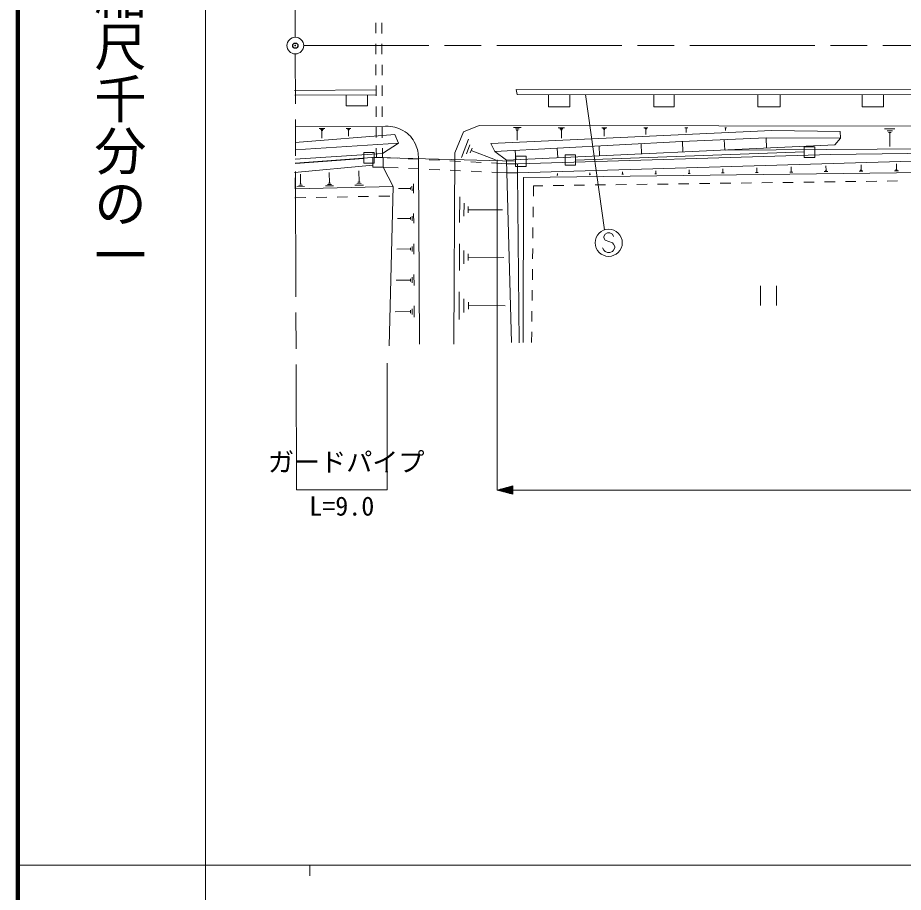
# Model space of a CAD drawing. Units: millimetres, scale not verified. Extents: x 40000 to 680000, y 20000 to 380000.
# Drawn here: x 40000 to 124866, y 202409 to 286251 of the extents above; entities that cross this region are included whole.
import ezdxf
from ezdxf.enums import TextEntityAlignment as Align

# ---------------------------------------------------------------- set-up
doc = ezdxf.new("R2010")
doc.units = ezdxf.units.MM
doc.header["$LTSCALE"] = 1000
doc.header["$PDMODE"] = 32
doc.header["$PDSIZE"] = 500
doc.linetypes.add('CHAIN', pattern=[18.5, 12, -1.5, 3.5, -1.5])
for name, color, linetype, lineweight in [('M-BGD', 7, 'Continuous', 13), ('M-BMK', 2, 'CHAIN', 13), ('M-BMK-ROW', 30, 'Continuous', 13), ('M-BMK-SRVR', 3, 'Continuous', 13), ('M-STR-HTXT', 7, 'Continuous', 13), ('M-STR-STRC', 7, 'Continuous', 13), ('M-STR-STRD', 7, 'Continuous', 13), ('M-TTL', 2, 'Continuous', 140), ('M-TTL-BAND', 7, 'Continuous', 13)]:
    doc.layers.add(name, color=color, linetype=linetype, lineweight=lineweight)
doc.layers.add('M-OTRS', color=6, linetype='Continuous')
doc.styles.add('@ＭＳ ゴシック', font='')
doc.styles.add('ＭＳ ゴシック', font='')
doc.styles.get('@ＭＳ ゴシック').set_extended_font_data('@MS Gothic')
doc.styles.get('ＭＳ ゴシック').set_extended_font_data('MS Gothic')

msp = doc.modelspace()

# ---------------------------------------------------------------- linework, layer by layer
at = {"layer": 'M-BGD'}
for p, q in [((74308, 285754), (74313, 284754)), ((74898, 284748), (74893, 285748)), ((74317, 283754), (74322, 282754)), ((74906, 282748), (74902, 283748)), ((74327, 281754), (74332, 280754)), ((74915, 280748), (74911, 281748)), ((74337, 279754), (74342, 278754)), ((74924, 278748), (74919, 279748)), ((74347, 277754), (74352, 276754)), ((74932, 276748), (74928, 277748)), ((75251, 275857), (66579, 275800)), ((68878, 275615), (69431, 275619)), ((69017, 275524), (69293, 275526)), ((69086, 275432), (69225, 275433)), ((69156, 275433), (69160, 274696)), ((71485, 275632), (71928, 275635)), ((71597, 275559), (71818, 275561)), ((71652, 275486), (71763, 275486)), ((71708, 275486), (71712, 274896)), ((74357, 275754), (74362, 274754)), ((74941, 274748), (74937, 275748)), ((112284, 275434), (85350, 274178)), ((87508, 275711), (88237, 275710)), ((87690, 275590), (88055, 275589)), ((87781, 275468), (87963, 275468)), ((87872, 275468), (87871, 274496)), ((91798, 275706), (92405, 275705)), ((91950, 275604), (92253, 275604)), ((92025, 275503), (92177, 275503)), ((92101, 275503), (92100, 274693)), ((95964, 275700), (96454, 275699)), ((96087, 275618), (96331, 275618)), ((96148, 275537), (96270, 275537)), ((96209, 275537), (96208, 274884)), ((100011, 275695), (100386, 275694)), ((100105, 275632), (100292, 275632)), ((100151, 275570), (100245, 275570)), ((100198, 275570), (100198, 275070)), ((103941, 275690), (104204, 275689)), ((104073, 275689), (104072, 275251)), ((107759, 275685), (107914, 275684)), ((107836, 275684), (107836, 275426)), ((118830, 275330), (112284, 275434)), ((118848, 274717), (118830, 275330)), ((123068, 275582), (124069, 275582)), ((123318, 275415), (123819, 275415)), ((123443, 275248), (123694, 275248)), ((123569, 275248), (123569, 273914)), ((66583, 273599), (76501, 274216)), ((82543, 272857), (83200, 274610)), ((85350, 274178), (85723, 273409)), ((99783, 273197), (99738, 274172)), ((103754, 273380), (103707, 274388)), ((107750, 273564), (107704, 274562)), ((111772, 273749), (111727, 274738)), ((118307, 274050), (118848, 274717)), ((74367, 273754), (74372, 272867)), ((74949, 272859), (74945, 273748)), ((83000, 273186), (83328, 274063)), ((83374, 273296), (83538, 273734)), ((83456, 273515), (85794, 272639)), ((85723, 273409), (86827, 272600)), ((86827, 272600), (118307, 274050)), ((87728, 272642), (87688, 273516)), ((91749, 272827), (91708, 273735)), ((95749, 273011), (95706, 273953)), ((75015, 272858), (76431, 272785)), ((77430, 272734), (78429, 272683)), ((78411, 272695), (78508, 254949)), ((79428, 272632), (80426, 272580)), ((81425, 272529), (82424, 272478)), ((83422, 272426), (84421, 272375)), ((87306, 255107), (86827, 272600)), ((137480, 272826), (87892, 271393)), ((66529, 271421), (74038, 272101)), ((72712, 270475), (72685, 271581)), ((75981, 270079), (75024, 271918)), ((75024, 271918), (76447, 271852)), ((77446, 271807), (78445, 271761)), ((79444, 271715), (80443, 271669)), ((81442, 271623), (82441, 271578)), ((85420, 272324), (86836, 272251)), ((88475, 270924), (170370, 271970)), ((101142, 271286), (101138, 271573)), ((104344, 271327), (104340, 271664)), ((107577, 271368), (107572, 271757)), ((110842, 271410), (110836, 271850)), ((114137, 271452), (114131, 271945)), ((117504, 271604), (117422, 271603)), ((117463, 271603), (117457, 272040)), ((120912, 271598), (120733, 271596)), ((120867, 271657), (120777, 271656)), ((120822, 271657), (120816, 272136)), ((124410, 271583), (124019, 271578)), ((124312, 271647), (124116, 271644)), ((124262, 271712), (124164, 271710)), ((124213, 271711), (124206, 272233)), ((67113, 270298), (67089, 271254)), ((69884, 270386), (69859, 271416)), ((83440, 271532), (84439, 271486)), ((85438, 271440), (86860, 271375)), ((87892, 271393), (88043, 255085)), ((88453, 255114), (88475, 270924)), ((91758, 271166), (91675, 271165)), ((91717, 271165), (91715, 271303)), ((94884, 271206), (94772, 271204)), ((94828, 271205), (94826, 271392)), ((98041, 271246), (97899, 271244)), ((97970, 271245), (97967, 271482)), ((101228, 271287), (101056, 271285)), ((104446, 271328), (104243, 271325)), ((107694, 271369), (107461, 271366)), ((110974, 271411), (110709, 271408)), ((114285, 271454), (113989, 271450)), ((117628, 271496), (117300, 271492)), ((117545, 271550), (117382, 271548)), ((121003, 271539), (120644, 271535)), ((67477, 270068), (66761, 270051)), ((67295, 270183), (66937, 270175)), ((67203, 270301), (67023, 270296)), ((70277, 270138), (69504, 270119)), ((70081, 270262), (69694, 270252)), ((69981, 270388), (69788, 270383)), ((73134, 270209), (72305, 270188)), ((72923, 270342), (72509, 270332)), ((72816, 270478), (72609, 270472)), ((75603, 254799), (75981, 270079)), ((77640, 269880), (76476, 269874)), ((77639, 269989), (77640, 269771)), ((77784, 270099), (77787, 269662)), ((77929, 270318), (77933, 269445)), ((89429, 270135), (89417, 269131)), ((90327, 270147), (89429, 270135)), ((92326, 270174), (91326, 270160)), ((94326, 270200), (93326, 270187)), ((96326, 270227), (95326, 270214)), ((98326, 270254), (97326, 270241)), ((100326, 270281), (99326, 270267)), ((102325, 270307), (101326, 270294)), ((104325, 270334), (103325, 270321)), ((106325, 270361), (105325, 270348)), ((108325, 270388), (107325, 270374)), ((110325, 270414), (109325, 270401)), ((112325, 270441), (111325, 270428)), ((114324, 270468), (113324, 270455)), ((116324, 270495), (115324, 270481)), ((118324, 270521), (117324, 270508)), ((120324, 270548), (119324, 270535)), ((122324, 270575), (121324, 270562)), ((124323, 270602), (123324, 270588)), ((69611, 269040), (68612, 269021)), ((71611, 269076), (70611, 269058)), ((73611, 269113), (72611, 269095)), ((75669, 269151), (74611, 269132)), ((82349, 266616), (82363, 269077)), ((67612, 269003), (66554, 268983)), ((82763, 267229), (82770, 268459)), ((77943, 267471), (77948, 266546)), ((83175, 267534), (83178, 268149)), ((83176, 267842), (86458, 267824)), ((89405, 268132), (89393, 267132)), ((77638, 267007), (76405, 267000)), ((77637, 267122), (77638, 266891)), ((77790, 267239), (77793, 266776)), ((89381, 266132), (89369, 265132)), ((77635, 264082), (76333, 264075)), ((77635, 264204), (77636, 263960)), ((77797, 264327), (77799, 263839)), ((77958, 264572), (77963, 263595)), ((82324, 262020), (82338, 264571)), ((89357, 264132), (89345, 263132)), ((82753, 262656), (82760, 263931)), ((83180, 262972), (83183, 263610)), ((83181, 263291), (86582, 263272)), ((77974, 261622), (77979, 260592)), ((89333, 262132), (89321, 261132)), ((77633, 261105), (76259, 261098)), ((77632, 261234), (77633, 260976)), ((77803, 261364), (77806, 260848)), ((82298, 257332), (82313, 259975)), ((89309, 260132), (89297, 259132)), ((111194, 260534), (111194, 258671)), ((112718, 260534), (112718, 258671)), ((82742, 257991), (82750, 259312)), ((83185, 258318), (83188, 258979)), ((77630, 258075), (76184, 258067)), ((77630, 258210), (77631, 257939)), ((77810, 258347), (77812, 257805)), ((77989, 258619), (77995, 257534)), ((83186, 258649), (86709, 258629)), ((89285, 258132), (89273, 257132)), ((89261, 256132), (89249, 255129))]:
    msp.add_line(p, q, dxfattribs=at)
for points in [[(71485, 278837), (71485, 277806), (73517, 277806), (73517, 278845)], [(90874, 278899), (90874, 277721), (92906, 277721), (92906, 278897)], [(100965, 278890), (100949, 277721), (102896, 277721), (102896, 278889)], [(110940, 278882), (110940, 277721), (113056, 277721), (113055, 278880)], [(120930, 278874), (120930, 277721), (122962, 277721), (122962, 278872)], [(84218, 275916), (82715, 275312), (81886, 273292), (81785, 254944)], [(84218, 275916), (199094, 275764), (263214, 275728), (266500, 273336), (290217, 273137), (312875, 272515)], [(66575, 274294), (76125, 275041), (76501, 274216), (74947, 273228), (66604, 272684)], [(87963, 272243), (117906, 273140), (142611, 273464), (174014, 274594), (187796, 275779)], [(107822, 273567), (136882, 273759), (156065, 274442), (173952, 275110), (184187, 275469)], [(85723, 273409), (103636, 274385), (111727, 274738), (118848, 274717)], [(66600, 272311), (74372, 272867), (75015, 272858)], [(74039, 272843), (74041, 271932), (75024, 271918), (75015, 272858)], [(86860, 271375), (87892, 271393), (87892, 272251), (86836, 272251)], [(66574, 270910), (66592, 269846), (75981, 270079)]]:
    msp.add_lwpolyline(points, dxfattribs=at)
msp.add_open_spline([(75251, 275857), (75962, 275806), (76340, 275775), (76918, 275433), (77516, 275080), (77823, 274748), (78111, 274117), (78347, 273601), (78383, 273305), (78411, 272695)], degree=3, knots=[0, 0, 0, 0, 1, 1, 1, 2, 2, 2, 3, 3, 3, 3], dxfattribs=at)
at = {"layer": 'M-BMK'}
for p, q in [((66599, 284374), (66480, 335058)), ((67405, 283574), (163513, 283582)), ((66702, 240995), (66603, 282774))]:
    msp.add_line(p, q, dxfattribs=at)
at = {"layer": 'M-BMK-ROW'}
for p, q in [((74165, 273316), (73165, 273316)), ((73165, 273316), (73165, 272316)), ((74165, 272316), (74165, 273316)), ((93463, 272591), (115374, 273400)), ((116383, 273865), (115383, 273865)), ((115383, 273865), (115383, 272865)), ((116383, 272865), (116383, 273865)), ((66619, 272278), (73164, 272755)), ((74165, 272852), (87713, 272509)), ((88713, 272977), (87713, 272977)), ((87713, 272977), (87713, 271977)), ((88713, 271977), (88713, 272977)), ((93463, 273121), (92463, 273121)), ((92463, 273121), (92463, 272121)), ((93463, 272121), (93463, 273121)), ((115383, 272865), (116383, 272865)), ((73165, 272316), (74165, 272316)), ((87713, 271977), (88713, 271977)), ((92463, 272121), (93463, 272121))]:
    msp.add_line(p, q, dxfattribs=at)
at = {"layer": 'M-BMK-SRVR'}
msp.add_circle((66605, 283574), 800, dxfattribs=at)
at = {"layer": 'M-OTRS'}
msp.add_point((66605, 283574), dxfattribs=at)
at = {"layer": 'M-STR-HTXT'}
for p, q in [((85943, 272620), (85939, 240973)), ((75396, 253136), (75396, 240995)), ((85939, 240973), (87439, 241375)), ((87439, 241053), (86239, 241053)), ((86539, 241134), (87439, 241134)), ((87439, 241214), (86839, 241214)), ((87139, 241294), (87439, 241294)), ((87439, 240571), (87439, 241375)), ((66702, 240995), (75396, 240995)), ((85939, 240973), (87439, 240571)), ((85939, 240973), (87439, 240973)), ((87439, 240892), (86239, 240893)), ((86539, 240812), (87439, 240812)), ((87439, 240732), (86839, 240732)), ((87139, 240651), (87439, 240651)), ((87439, 240973), (358586, 240940))]:
    msp.add_line(p, q, dxfattribs=at)
at = {"layer": 'M-STR-STRC'}
for p, q in [((96237, 265911), (94399, 278896)), ((96283, 265501), (96165, 265265)), ((96165, 265265), (96165, 265147)), ((96165, 265147), (96283, 264910)), ((96519, 265619), (96283, 265501)), ((96283, 264910), (96992, 264674)), ((96755, 265619), (96519, 265619)), ((96992, 265501), (96755, 265619)), ((97110, 265265), (96992, 265501)), ((96165, 263965), (96046, 264201)), ((96283, 263847), (96165, 263965)), ((96992, 264674), (97110, 264556)), ((97110, 263965), (96992, 263847)), ((97110, 264556), (97228, 264319)), ((97228, 264201), (97110, 263965)), ((97228, 264319), (97228, 264201)), ((96519, 263728), (96283, 263847)), ((96755, 263728), (96519, 263728)), ((96992, 263847), (96755, 263728))]:
    msp.add_line(p, q, dxfattribs=at)
msp.add_circle((96637, 264674), 1300, dxfattribs=at)
at = {"layer": 'M-STR-STRD'}
for p, q in [((66520, 279287), (74340, 279328)), ((74342, 278848), (66568, 278818))]:
    msp.add_line(p, q, dxfattribs=at)
msp.add_lwpolyline([(372961, 279189), (266863, 279313), (87752, 279353), (87861, 278901), (372820, 278663)], close=True, dxfattribs=at)
at = {"layer": 'M-TTL'}
msp.add_line((40000, 380000), (40000, 20000), dxfattribs=at)
at = {"layer": 'M-TTL-BAND'}
for p, q in [((58000, 370000), (58000, 20000)), ((40000, 205000), (579000, 205000)), ((68000, 205000), (68000, 204000))]:
    msp.add_line(p, q, dxfattribs=at)

# ---------------------------------------------------------------- texts
at = {"layer": 'M-STR-HTXT', "style": 'ＭＳ ゴシック'}
for s, p in [('ガードパイプ', (71482, 242191)), ('L=9.0', (71056, 237970))]:
    msp.add_text(s, height=1833, dxfattribs=at).set_placement(p, align=Align.BOTTOM_CENTER)
at = {"layer": 'M-TTL-BAND', "style": '@ＭＳ ゴシック'}
msp.add_text('縮尺千分の一', height=3666, rotation=270, dxfattribs=at).set_placement((49777, 261030), align=Align.MIDDLE_RIGHT)

doc.saveas('drawing.dxf')
